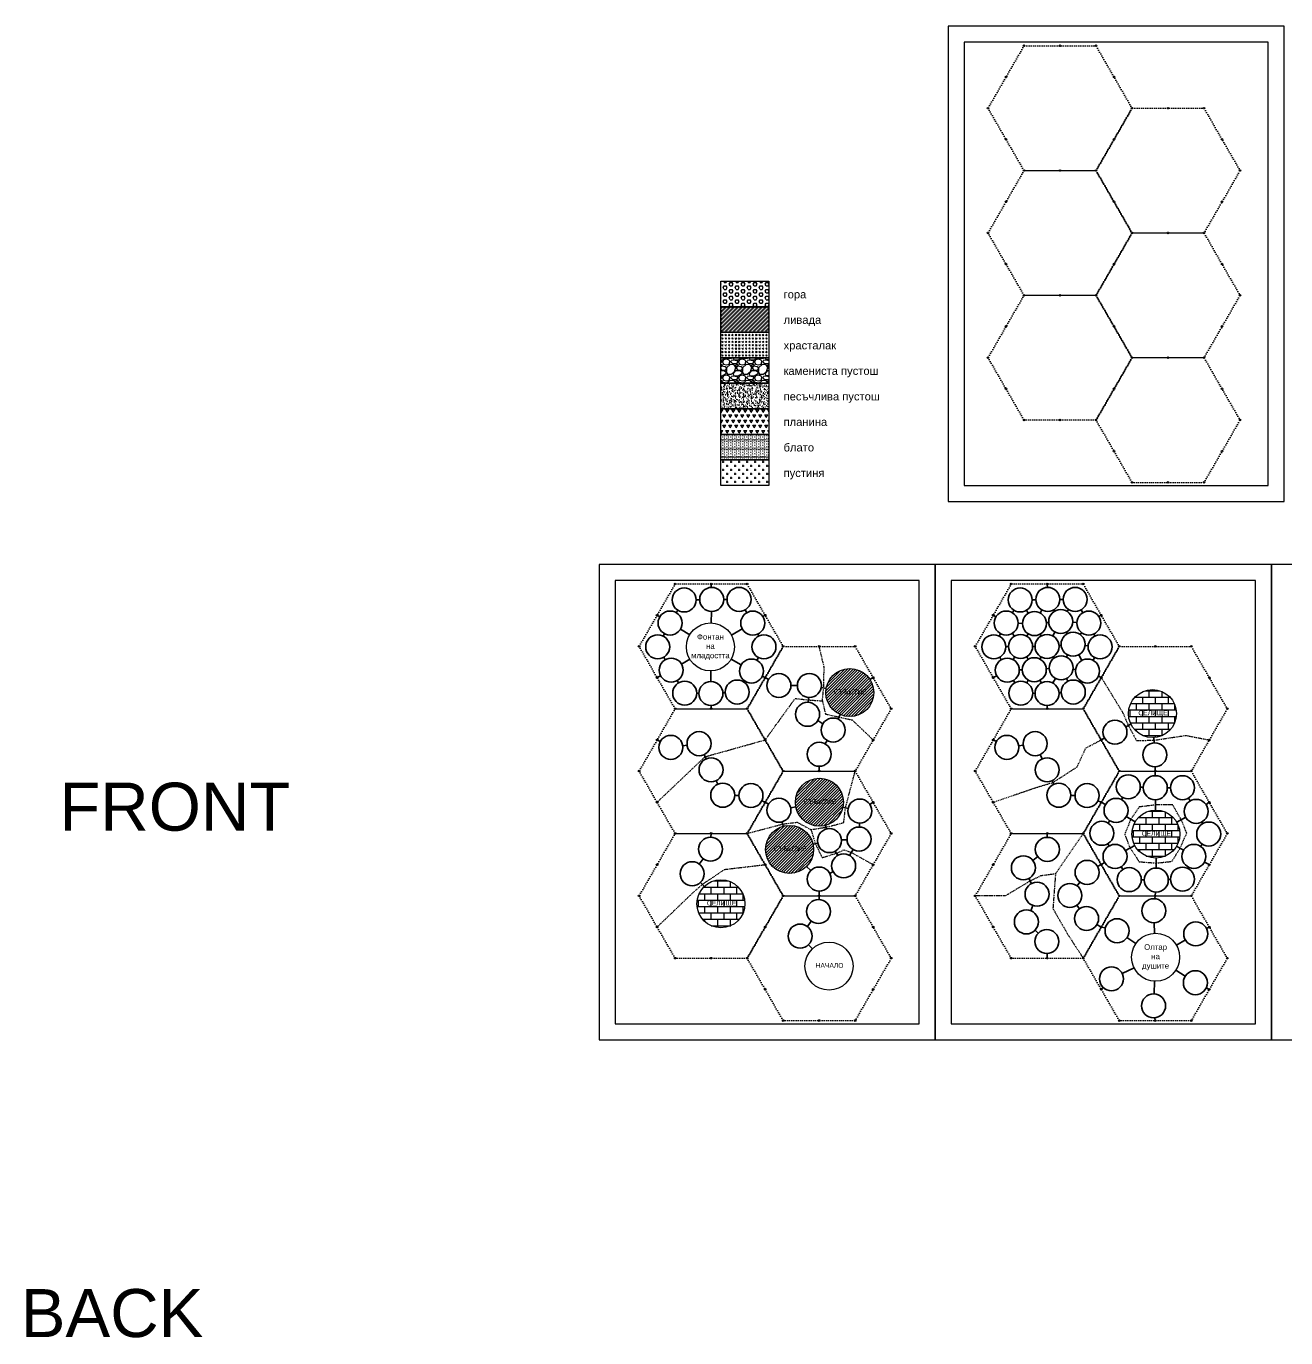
# Model space of a CAD drawing. Header units: feet. Extents: x 2991 to 5869, y -107 to 824.
# Drawn here: x 2991 to 3778, y 4 to 824 of the extents above; entities that cross this region are included whole.
import ezdxf
from ezdxf.enums import TextEntityAlignment as Align

# ---------------------------------------------------------------- set-up
doc = ezdxf.new("R2010")
doc.units = ezdxf.units.FT
doc.header["$MEASUREMENT"] = 0
doc.linetypes.add('DASHDOT', pattern=[1, 0.5, -0.25, 0, -0.25])
doc.linetypes.add('DOT', pattern=[0.25, 0, -0.25])
for name, color, linetype in [('border', 7, 'DASHDOT'), ('city', 8, 'Continuous'), ('hex', 7, 'DOT'), ('hex_circle', 7, 'Continuous'), ('legend', 7, 'Continuous'), ('quest_circle', 6, 'Continuous'), ('special_circle', 5, 'Continuous'), ('start', 1, 'Continuous'), ('блато', 44, 'Continuous'), ('гора', 104, 'Continuous'), ('камениста пустош', 8, 'Continuous'), ('ливада', 3, 'Continuous'), ('песъчлива пустош', 20, 'Continuous'), ('планина', 8, 'Continuous'), ('пустиня', 40, 'Continuous'), ('храсталак', 62, 'Continuous')]:
    doc.layers.add(name, color=color, linetype=linetype)
doc.layers.add('circle', color=7, linetype='Continuous', lineweight=35)
doc.layers.add('line', color=1, linetype='Continuous', lineweight=35)
doc.layers.add('not print', color=3, linetype='Continuous', plot=False)
doc.styles.get("Standard").update_dxf_attribs({"font": 'arial.ttf', "height": 3})

msp = doc.modelspace()

# ---------------------------------------------------------------- hatches: boundary and pattern name
at = {"layer": 'city'}
h = msp.add_hatch(dxfattribs=at)
h.set_pattern_fill('AR-B816', color=256, scale=0.5, style=0)
h.set_pattern_definition([(0, (2160.661, -31.6565), (0, 4), []), (90, (2160.661, -31.6565), (-4, 4), [4, -4])])
edge = h.paths.add_edge_path()
edge.add_arc((3694.7, 394.07), 15, 0, 360)
h = msp.add_hatch(dxfattribs=at)
h.set_pattern_fill('AR-B816', color=256, scale=0.5, style=0)
h.set_pattern_definition([(0, (2162.775, -106.922), (0, 4), []), (90, (2162.775, -106.922), (-4, 4), [4, -4])])
edge = h.paths.add_edge_path()
edge.add_arc((3696.82, 318.8), 15, 0, 360)
h = msp.add_hatch(dxfattribs=at)
h.set_pattern_fill('AR-B816', color=256, scale=0.5, style=0)
h.set_pattern_definition([(0, (1891.0373, -150.4647), (0, 4), []), (90, (1891.0373, -150.4647), (-4, 4), [4, -4])])
edge = h.paths.add_edge_path()
edge.add_arc((3425.08, 275.26), 15, 0, 360)
at = {"layer": 'special_circle'}
h = msp.add_hatch(dxfattribs=at)
h.set_pattern_fill('ANSI31', color=256, scale=10, style=0)
h.set_pattern_definition([(45, (2027.4549, -1.2159), (-0.8838835, 0.8838835), [])])
edge = h.paths.add_edge_path()
edge.add_arc((3505.57, 407.25), 15, 0, 360)
h = msp.add_hatch(dxfattribs=at)
h.set_pattern_fill('ANSI31', color=256, scale=10, style=0)
h.set_pattern_definition([(45, (2008.4677, -69.7427), (-0.8838835, 0.8838835), [])])
edge = h.paths.add_edge_path()
edge.add_arc((3486.58, 338.72), 15, 0, 360)
h = msp.add_hatch(dxfattribs=at)
h.set_pattern_fill('ANSI31', color=256, scale=10, style=0)
h.set_pattern_definition([(45, (1989.8322, -99.262), (-0.8838835, 0.8838835), [])])
edge = h.paths.add_edge_path()
edge.add_arc((3467.94, 309.2), 15, 0, 360)
at = {"layer": 'блато'}
h = msp.add_hatch(dxfattribs=at)
h.set_pattern_fill('SWAMP', color=256, style=0)
h.set_pattern_definition([(0, (48.3794, 903.8456), (0.5, 0.8660254), [0.125, -0.875]), (90, (48.4419, 903.84564), (-0.5, 0.8660254), [0.0625, -1.6695508]), (90, (48.45754, 903.84564), (-0.5, 0.8660254), [0.05, -1.6820508]), (90, (48.4263, 903.84564), (-0.5, 0.8660254), [0.05, -1.6820508]), (60, (48.4732, 903.8456), (-0.5, 0.8660254), [0.04, -0.96]), (120, (48.4107, 903.8456), (-1, 4e-10), [0.04, -0.96])])
h.paths.add_polyline_path([(3455.05, 568.59), (3425.06, 568.59), (3425.06, 552.64), (3455.05, 552.64)])
at = {"layer": 'гора'}
h = msp.add_hatch(dxfattribs=at)
h.set_pattern_fill('HEX', color=256, scale=10, style=0)
h.set_pattern_definition([(0, (48.3794, 903.8456), (0, 2.1650635), [1.25, -2.5]), (120, (48.3794, 903.8456), (-1.875, -1.0825318), [1.25, -2.5]), (60, (49.6294, 903.8456), (-1.875, 1.0825318), [1.25, -2.5])])
h.paths.add_polyline_path([(3455.05, 664.27), (3425.06, 664.27), (3425.06, 648.33), (3455.05, 648.33)])
at = {"layer": 'камениста пустош'}
h = msp.add_hatch(dxfattribs=at)
h.set_pattern_fill('GRAVEL', color=256, scale=10, style=0)
h.set_pattern_definition([(228.0128, (55.5794, 913.84564), (-79.99998232, -90.00001342), [1.34536, -133.19088]), (184.9697, (54.6794, 912.84564), (120.000010515, 9.99991307), [2.30868, -228.55925]), (132.5104, (52.3794, 912.64564), (99.99990718, -110.00008674), [1.62788, -161.16032]), (267.2737, (48.4794, 910.14564), (9.99996018, 200.00000295), [2.10238, -208.13558]), (292.8337, (48.3794, 908.04564), (-50.000099054, 119.99996412), [2.06155, -204.09373]), (357.2737, (49.1794, 906.14564), (-200.00000295, 9.99996018), [2.10238, -208.13558]), (37.6942, (51.2794, 906.04564), (-130.000073456, -99.99990405), [2.78029, -275.24849]), (72.2553, (53.4794, 907.74564), (70.000107627, 219.999962312), [2.62488, -259.86321]), (121.4296, (54.2794, 910.24564), (-80.00008234, 129.999950365), [2.1095, -208.84073]), (175.2364, (53.1794, 912.0456), (110.00000946, -9.99991533), [2.40832, -118.00763]), (222.3974, (50.7794, 912.24564), (-120.00007351, -109.99992082), [3.11448, -308.33375]), (138.8141, (58.3794, 910.0456), (-70.00002947, 59.99997313), [1.06301, -105.23844]), (171.4692, (57.5794, 910.74564), (129.99998285, -20.0000791), [2.02237, -200.21511]), (225, (55.5794, 911.0456), (-1e-15, -10.000003), [1.41421, -12.72792]), (203.1986, (54.8794, 912.2456), (49.9999973, 20.00001325), [0.76158, -75.39615]), (291.8014, (54.1794, 911.9456), (-9.9999991, 30.0000027), [1.07703, -52.77462]), (30.9638, (54.5794, 910.9456), (29.9999802, 20.0000248), [1.74929, -56.56023]), (161.5651, (56.0794, 911.8456), (20.0000043, -9.999984), [1.26491, -30.35787]), (16.3895, (48.3794, 911.94564), (100.00002198, 29.9999271), [1.772, -175.42845]), (70.3462, (50.0794, 912.44564), (-39.99995247, -110.00002136), [1.48661, -147.17408]), (293.1986, (56.0794, 913.8456), (-20.00001325, 49.9999973), [1.52315, -74.63458]), (343.6105, (56.6794, 912.44564), (-100.00002198, 29.9999271), [1.772, -175.42845]), (339.444, (48.3794, 905.7456), (-50.00001845, 19.99995996), [1.7088, -83.73124]), (294.7751, (49.9794, 905.14564), (-49.99992189, 110.00003422), [1.43178, -141.74643]), (66.8014, (56.1794, 903.8456), (20.00001325, 49.9999973), [1.52315, -74.63458]), (17.354, (56.7794, 905.24564), (-130.00002019, -39.99994502), [1.67631, -165.95424]), (69.444, (51.2794, 903.8456), (-19.99995996, -50.00001845), [0.8544, -84.58564]), (101.3099, (55.5794, 903.8456), (-9.9999763, 40.0000075), [0.5099, -50.48029]), (165.9638, (55.4794, 904.3456), (30.0000055, -9.9999806), [2.06155, -39.1695]), (186.009, (53.4794, 904.84564), (99.99999751, 9.999993175), [1.9105, -189.13923]), (303.6901, (54.5794, 910.0456), (-10.0000133, 19.9999956), [1.44222, -34.61329]), (353.1572, (55.3794, 908.84564), (169.999993655, -20.00007998), [2.51794, -249.27563]), (60.9454, (57.8794, 908.5456), (-40.00000027, -70.00000385), [1.02956, -101.92674]), (90, (58.379, 909.446), (-10, 10), [0.6, -9.4]), (120.2564, (53.2794, 905.14564), (39.99994887, -70.00002456), [1.38924, -137.5352]), (48.0128, (52.5794, 906.34564), (79.99998232, 90.00001342), [2.69072, -131.84552]), (0, (54.379, 908.346), (10, 10), [2.6, -7.4]), (325.3048, (56.9794, 908.34564), (-99.99994259, 70.0000861), [1.58114, -156.53274]), (254.0546, (58.2794, 907.4456), (-9.9999989, -40.00000127), [1.45602, -71.34508]), (207.646, (57.8794, 906.04564), (-189.99995807, -100.00007713), [2.37065, -234.69474]), (175.4261, (55.7794, 904.94564), (-130.000005583, 9.99994801), [2.50799, -248.29074])])
h.paths.add_polyline_path([(3455.05, 616.43), (3425.06, 616.43), (3425.06, 600.49), (3455.05, 600.49)])
at = {"layer": 'ливада'}
h = msp.add_hatch(dxfattribs=at)
h.set_pattern_fill('ZIGZAG', color=256, scale=10, style=0)
h.set_pattern_definition([(0, (48.3794, 903.8456), (1.25, 1.25), [1.25, -1.25]), (90, (49.6294, 903.8456), (-1.25, 1.25), [1.25, -1.25])])
h.paths.add_polyline_path([(3455.05, 648.33), (3425.06, 648.33), (3425.06, 632.38), (3455.05, 632.38)])
at = {"layer": 'песъчлива пустош'}
h = msp.add_hatch(dxfattribs=at)
h.set_pattern_fill('AR-CONC', color=256, scale=0.5, style=0)
h.set_pattern_definition([(50, (48.3794, 903.8456), (3.586301, -0.3137607), [0.375, -4.125]), (355, (48.3794, 903.8456), (-0.6937567, 3.7609607), [0.3, -3.3]), (100.4514, (48.6783, 903.8195), (2.892547, 3.4471977), [0.318701, -3.5057106]), (46.1842, (48.3794, 904.8456), (5.336205, -0.827595), [0.5625, -6.1875]), (96.6356, (48.824, 904.7767), (4.6733135, 4.870589), [0.4780514, -5.258565]), (351.1842, (48.3794, 904.8456), (4.67331, 4.870593), [0.45, -4.95]), (21, (48.8794, 904.5956), (2.9845353, -2.0130945), [0.375, -4.125]), (326, (48.8794, 904.5956), (1.2165767, 3.6257502), [0.3, -3.3]), (71.4514, (49.128, 904.428), (4.201113, 1.6126525), [0.318701, -3.5057106]), (37.5, (48.3794, 903.8456), (0.0607993, 1.66446927), [0, -3.26, 0, -3.35, 0, -3.3125]), (7.5, (48.3794, 903.8456), (1.3153477, 1.9720586), [0, -1.91, 0, -3.185, 0, -1.2625]), (327.5, (47.2644, 903.8456), (2.6691122, -0.11277436), [0, -1.25, 0, -3.9, 0, -5.175]), (317.5, (46.7644, 903.8456), (2.9159308, 0.5005249), [0, -1.625, 0, -2.59, 0, -3.675])])
h.paths.add_polyline_path([(3455.05, 600.49), (3425.06, 600.49), (3425.06, 584.54), (3455.05, 584.54)])
at = {"layer": 'планина'}
h = msp.add_hatch(dxfattribs=at)
h.set_pattern_fill('TRIANG', color=256, scale=10, style=0)
h.set_pattern_definition([(60, (48.3794, 903.8456), (-1.875, 3.2475953), [1.875, -1.875]), (120, (48.3794, 903.8456), (-3.75, 2e-09), [1.875, -1.875]), (0, (47.442, 905.4694), (1.875, 3.2475953), [1.875, -1.875])])
h.paths.add_polyline_path([(3455.05, 584.54), (3425.06, 584.54), (3425.06, 568.59), (3455.05, 568.59)])
at = {"layer": 'пустиня'}
h = msp.add_hatch(dxfattribs=at)
h.set_pattern_fill('CROSS', color=256, scale=10, style=0)
h.set_pattern_definition([(0, (48.3794, 903.8456), (2.5, 2.5), [1.25, -3.75]), (90, (49.0044, 903.2206), (-2.5, 2.5), [1.25, -3.75])])
h.paths.add_polyline_path([(3455.05, 552.64), (3425.06, 552.64), (3425.06, 536.7), (3455.05, 536.7)])
at = {"layer": 'храсталак'}
h = msp.add_hatch(dxfattribs=at)
h.set_pattern_fill('GOST_GLASS', color=256, scale=0.25, style=0)
h.set_pattern_definition([(45, (48.3794, 903.8456), (2.12132034, -2e-16), [1.25, -1.75]), (45, (48.9097, 903.8456), (2.12132034, -2e-16), [0.5, -2.5]), (45, (48.3794, 904.376), (2.12132034, -2e-16), [0.5, -2.5])])
h.paths.add_polyline_path([(3455.05, 632.38), (3425.06, 632.38), (3425.06, 616.43), (3455.05, 616.43)])

# ---------------------------------------------------------------- linework, layer by layer
for points in [[(3776.98, 823.6), (3566.98, 823.6), (3566.98, 526.6), (3776.98, 526.6)], [(3558.98, 487.29), (3348.98, 487.29), (3348.98, 190.29), (3558.98, 190.29)], [(3768.98, 487.29), (3558.98, 487.29), (3558.98, 190.29), (3768.98, 190.29)], [(3978.98, 487.29), (3768.98, 487.29), (3768.98, 190.29), (3978.98, 190.29)]]:
    msp.add_lwpolyline(points, close=True)
at = {"layer": 'border'}
for points in [[(3452.69, 377.65), (3471.39, 403.51), (3479.75, 402.65), (3488.45, 402.02), (3489.24, 410.1), (3489.56, 423.18), (3486.44, 436.11)], [(3662.69, 416.62), (3676.07, 394.78), (3679.62, 386.62), (3684.68, 377.28), (3695.64, 377.46), (3715.4, 380.44), (3730.19, 377.65)], [(3488.45, 402.02), (3490.36, 393.83), (3507.05, 390.11), (3520.19, 377.65)], [(3385.19, 338.68), (3415.12, 367.14), (3452.69, 377.65)], [(3595.19, 338.68), (3621.95, 347.89), (3632.51, 351.03), (3647.63, 360.8), (3653.02, 372.59), (3662.69, 377.65)], [(3441.44, 319.2), (3463.64, 325.07), (3472.67, 326.22), (3481.31, 321.61), (3490.66, 323.09), (3501.8, 325.95), (3502.87, 335.18), (3508.94, 358.17)], [(3712.66, 327.74), (3707.29, 337.09), (3696.6, 337.03), (3686.42, 335.73), (3681.14, 328.12), (3677.34, 318.5), (3680.76, 310.03), (3686.42, 301.51), (3696.99, 300.7), (3706.83, 301.73), (3711.93, 309.94), (3716.13, 319.41), (3712.66, 327.74)], [(3481.31, 321.61), (3484.06, 312.77), (3488.29, 304.1), (3497.29, 306.83), (3502.11, 309.02), (3506.53, 307.32), (3520.19, 299.71)], [(3651.44, 319.2), (3634.1, 293.95), (3632.48, 272.23), (3642.21, 255.38), (3651.44, 241.25)], [(3385.19, 260.74), (3407.52, 282.12), (3413.47, 287.35), (3427.18, 296.71), (3452.69, 299.71)], [(3634.1, 293.95), (3624.81, 292.66), (3618.3, 289.5), (3602.73, 280.15), (3583.94, 280.23)]]:
    msp.add_lwpolyline(points, dxfattribs=at)
at = {"layer": 'circle'}
for centre in [(3402.06, 465.08), (3419.28, 465.44), (3436.38, 465.44), (3612.06, 465.08), (3629.28, 465.44), (3646.38, 465.44), (3637.36, 451.61), (3393.28, 450.68), (3444.93, 450.66), (3603.28, 450.68), (3620.96, 450.33), (3654.93, 450.66), (3385.55, 435.82), (3451.96, 435.77), (3595.55, 435.82), (3612.3, 436.04), (3628.81, 436.04), (3645.09, 437.45), (3661.96, 435.77), (3393.98, 421.27), (3444.11, 420.69), (3603.98, 421.27), (3620.85, 421.53), (3637.6, 422.7), (3654.11, 420.69), (3461.29, 411.64), (3480.3, 411.66), (3402.41, 406.86), (3418.81, 406.64), (3435.21, 407.56), (3612.41, 406.86), (3628.81, 406.64), (3645.21, 407.56), (3479.2, 393.64), (3495.16, 383.83), (3671.26, 382.49), (3393.72, 372.99), (3411.38, 375.3), (3603.72, 372.99), (3621.38, 375.3), (3486.45, 368.64), (3696.15, 368.34), (3418.87, 358.99), (3628.87, 358.99), (3679.59, 348.37), (3696.48, 347.77), (3713.43, 347.78), (3426.16, 343.07), (3443.82, 342.88), (3636.16, 343.07), (3653.82, 342.88), (3461.29, 333.69), (3511.83, 333.22), (3671.91, 333.61), (3721.98, 333), (3492.85, 314.71), (3511.34, 315.7), (3663.05, 319.28), (3729.83, 318.84), (3418.55, 309.35), (3629, 309.27), (3671.29, 304.86), (3720.58, 304.88), (3501.72, 298.95), (3614.03, 297.75), (3407.05, 294.03), (3486.45, 290.7), (3653.83, 294.87), (3680.18, 290.34), (3697.1, 290.09), (3713.43, 290.64), (3622.56, 281.24), (3643.08, 280.44), (3486.05, 270.38), (3615.9, 263.92), (3653.52, 266.07), (3695.52, 270.93), (3474.55, 255.06), (3672.56, 258.4), (3721.72, 256.43), (3628.69, 251.67), (3669.05, 228.35), (3721.5, 225.94), (3695.39, 211.46)]:
    msp.add_circle(centre, 7.5, dxfattribs=at)
at = {"layer": 'city', "color": 7}
for centre in [(3694.7, 394.07), (3696.82, 318.8), (3425.08, 275.26)]:
    msp.add_circle(centre, 15, dxfattribs=at)
at = {"layer": 'hex', "ltscale": 5}
for points in [[(3614.44, 811.39), (3591.94, 772.42), (3614.44, 733.45), (3659.44, 733.45), (3681.94, 772.42), (3659.44, 811.39)], [(3681.94, 772.42), (3659.44, 733.45), (3681.94, 694.47), (3726.94, 694.47), (3749.44, 733.45), (3726.94, 772.42)], [(3614.44, 733.45), (3591.94, 694.47), (3614.44, 655.5), (3659.44, 655.5), (3681.94, 694.47), (3659.44, 733.45)], [(3681.94, 694.47), (3659.44, 655.5), (3681.94, 616.53), (3726.94, 616.53), (3749.44, 655.5), (3726.94, 694.47)], [(3614.44, 655.5), (3591.94, 616.53), (3614.44, 577.56), (3659.44, 577.56), (3681.94, 616.53), (3659.44, 655.5)], [(3681.94, 616.53), (3659.44, 577.56), (3681.94, 538.59), (3726.94, 538.59), (3749.44, 577.56), (3726.94, 616.53)], [(3396.44, 475.08), (3373.94, 436.11), (3396.44, 397.14), (3441.44, 397.14), (3463.94, 436.11), (3441.44, 475.08)], [(3606.44, 475.08), (3583.94, 436.11), (3606.44, 397.14), (3651.44, 397.14), (3673.94, 436.11), (3651.44, 475.08)], [(3463.94, 436.11), (3441.44, 397.14), (3463.94, 358.17), (3508.94, 358.17), (3531.44, 397.14), (3508.94, 436.11)], [(3673.94, 436.11), (3651.44, 397.14), (3673.94, 358.17), (3718.94, 358.17), (3741.44, 397.14), (3718.94, 436.11)], [(3396.44, 397.14), (3373.94, 358.17), (3396.44, 319.2), (3441.44, 319.2), (3463.94, 358.17), (3441.44, 397.14)], [(3606.44, 397.14), (3583.94, 358.17), (3606.44, 319.2), (3651.44, 319.2), (3673.94, 358.17), (3651.44, 397.14)], [(3463.94, 358.17), (3441.44, 319.2), (3463.94, 280.23), (3508.94, 280.23), (3531.44, 319.2), (3508.94, 358.17)], [(3673.94, 358.17), (3651.44, 319.2), (3673.94, 280.23), (3718.94, 280.23), (3741.44, 319.2), (3718.94, 358.17)], [(3396.44, 319.2), (3373.94, 280.23), (3396.44, 241.25), (3441.44, 241.25), (3463.94, 280.23), (3441.44, 319.2)], [(3606.44, 319.2), (3583.94, 280.23), (3606.44, 241.25), (3651.44, 241.25), (3673.94, 280.23), (3651.44, 319.2)], [(3463.94, 280.23), (3441.44, 241.25), (3463.94, 202.28), (3508.94, 202.28), (3531.44, 241.25), (3508.94, 280.23)], [(3673.94, 280.23), (3651.44, 241.25), (3673.94, 202.28), (3718.94, 202.28), (3741.44, 241.25), (3718.94, 280.23)]]:
    msp.add_lwpolyline(points, close=True, dxfattribs=at)
at = {"layer": 'hex_circle'}
for centre in [(3614.44, 811.39), (3636.94, 811.39), (3659.44, 811.39), (3603.19, 791.9), (3670.69, 791.9), (3591.94, 772.42), (3681.94, 772.42), (3704.44, 772.42), (3726.94, 772.42), (3603.19, 752.93), (3670.69, 752.93), (3738.19, 752.93), (3614.44, 733.45), (3636.94, 733.45), (3659.44, 733.45), (3749.44, 733.45), (3603.19, 713.96), (3670.69, 713.96), (3738.19, 713.96), (3591.94, 694.47), (3681.94, 694.47), (3704.44, 694.47), (3726.94, 694.47), (3603.19, 674.99), (3670.69, 674.99), (3738.19, 674.99), (3614.44, 655.5), (3636.94, 655.5), (3659.44, 655.5), (3749.44, 655.5), (3603.19, 636.02), (3670.69, 636.02), (3738.19, 636.02), (3591.94, 616.53), (3681.94, 616.53), (3704.44, 616.53), (3726.94, 616.53), (3603.19, 597.05), (3670.69, 597.05), (3738.19, 597.05), (3614.44, 577.56), (3636.94, 577.56), (3659.44, 577.56), (3659.44, 577.56), (3659.44, 577.56), (3749.44, 577.56), (3670.69, 558.08), (3738.19, 558.08), (3681.94, 538.59), (3681.94, 538.59), (3704.44, 538.59), (3726.94, 538.59), (3396.44, 475.08), (3418.94, 475.08), (3441.44, 475.08), (3606.44, 475.08), (3628.94, 475.08), (3651.44, 475.08), (3385.19, 455.6), (3452.69, 455.6), (3595.19, 455.6), (3662.69, 455.6), (3373.94, 436.11), (3463.94, 436.11), (3486.44, 436.11), (3508.94, 436.11), (3583.94, 436.11), (3673.94, 436.11), (3696.44, 436.11), (3718.94, 436.11), (3385.19, 416.62), (3452.69, 416.62), (3520.19, 416.62), (3595.19, 416.62), (3662.69, 416.62), (3730.19, 416.62), (3396.44, 397.14), (3418.94, 397.14), (3441.44, 397.14), (3531.44, 397.14), (3606.44, 397.14), (3628.94, 397.14), (3651.44, 397.14), (3741.44, 397.14), (3385.19, 377.65), (3452.69, 377.65), (3520.19, 377.65), (3595.19, 377.65), (3662.69, 377.65), (3730.19, 377.65), (3373.94, 358.17), (3463.94, 358.17), (3486.44, 358.17), (3508.94, 358.17), (3583.94, 358.17), (3673.94, 358.17), (3696.44, 358.17), (3718.94, 358.17), (3385.19, 338.68), (3452.69, 338.68), (3520.19, 338.68), (3595.19, 338.68), (3662.69, 338.68), (3730.19, 338.68), (3396.44, 319.2), (3418.94, 319.2), (3441.44, 319.2), (3531.44, 319.2), (3606.44, 319.2), (3628.94, 319.2), (3651.44, 319.2), (3741.44, 319.2), (3385.19, 299.71), (3452.69, 299.71), (3520.19, 299.71), (3595.19, 299.71), (3662.69, 299.71), (3730.19, 299.71), (3373.94, 280.23), (3463.94, 280.23), (3486.44, 280.23), (3508.94, 280.23), (3583.94, 280.23), (3673.94, 280.23), (3696.44, 280.23), (3718.94, 280.23), (3385.19, 260.74), (3452.69, 260.74), (3520.19, 260.74), (3595.19, 260.74), (3662.69, 260.74), (3730.19, 260.74), (3396.44, 241.25), (3418.94, 241.25), (3441.44, 241.25), (3441.44, 241.25), (3441.44, 241.25), (3531.44, 241.25), (3606.44, 241.25), (3628.94, 241.25), (3651.44, 241.25), (3651.44, 241.25), (3651.44, 241.25), (3741.44, 241.25), (3452.69, 221.77), (3520.19, 221.77), (3662.69, 221.77), (3730.19, 221.77), (3463.94, 202.28), (3463.94, 202.28), (3486.44, 202.28), (3508.94, 202.28), (3673.94, 202.28), (3673.94, 202.28), (3696.44, 202.28), (3718.94, 202.28)]:
    msp.add_circle(centre, 0.5, dxfattribs=at)
at = {"layer": 'legend'}
for points in [[(3425.06, 664.27), (3455.05, 664.27), (3455.05, 648.33), (3425.06, 648.33)], [(3425.06, 648.33), (3455.05, 648.33), (3455.05, 632.38), (3425.06, 632.38)], [(3425.06, 632.38), (3455.05, 632.38), (3455.05, 616.43), (3425.06, 616.43)], [(3425.06, 616.43), (3455.05, 616.43), (3455.05, 600.49), (3425.06, 600.49)], [(3425.06, 600.49), (3455.05, 600.49), (3455.05, 584.54), (3425.06, 584.54)], [(3425.06, 584.54), (3455.05, 584.54), (3455.05, 568.59), (3425.06, 568.59)], [(3425.06, 568.59), (3455.05, 568.59), (3455.05, 552.64), (3425.06, 552.64)], [(3425.06, 552.64), (3455.05, 552.64), (3455.05, 536.7), (3425.06, 536.7)]]:
    msp.add_lwpolyline(points, close=True, dxfattribs=at)
at = {"layer": 'line'}
for p, q in [((3418.94, 475.08), (3419.02, 472.93)), ((3628.94, 475.08), (3629.02, 472.93)), ((3411.78, 465.28), (3409.56, 465.24)), ((3428.88, 465.44), (3426.78, 465.44)), ((3441.18, 457.15), (3440.14, 458.94)), ((3621.78, 465.28), (3619.56, 465.24)), ((3633.58, 458.09), (3633.07, 458.96)), ((3638.88, 465.44), (3636.78, 465.44)), ((3642.29, 459.15), (3641.46, 457.9)), ((3651.18, 457.15), (3650.14, 458.94)), ((3386.87, 454.58), (3385.19, 455.6)), ((3398.16, 458.68), (3397.18, 457.09)), ((3419.08, 457.94), (3418.89, 450.73)), ((3451.26, 454.68), (3452.69, 455.6)), ((3596.87, 454.58), (3595.19, 455.6)), ((3608.16, 458.68), (3607.18, 457.09)), ((3615.94, 458.66), (3617.09, 456.75)), ((3624.58, 456.9), (3625.66, 458.87)), ((3629.89, 451.03), (3628.44, 450.91)), ((3644.85, 451.21), (3647.44, 451.07)), ((3661.26, 454.68), (3662.69, 455.6)), ((3389.82, 444.03), (3389, 442.47)), ((3405.6, 443.38), (3399.73, 446.86)), ((3438.4, 446.97), (3431.56, 443.11)), ((3448.76, 442.56), (3448.14, 443.88)), ((3599.82, 444.03), (3599, 442.47)), ((3607.21, 444.3), (3608.36, 442.43)), ((3610.77, 450.53), (3613.47, 450.48)), ((3617.07, 443.92), (3616.19, 442.46)), ((3624.58, 443.75), (3625.2, 442.62)), ((3632.42, 442.62), (3633.75, 445.04)), ((3641.5, 444.03), (3640.96, 445.03)), ((3650.45, 444.64), (3649.58, 443.46)), ((3658.76, 442.56), (3658.14, 443.88)), ((3604.8, 435.94), (3603.04, 435.92)), ((3621.31, 436.04), (3619.8, 436.04)), ((3637.62, 436.8), (3636.28, 436.69)), ((3654.5, 436.51), (3652.56, 436.71)), ((3389.31, 429.33), (3390.22, 427.76)), ((3405.58, 428.11), (3400.44, 425.08)), ((3431.43, 428.14), (3437.65, 424.48)), ((3447.57, 427.34), (3448.5, 429.12)), ((3599.31, 429.33), (3600.22, 427.76)), ((3608.62, 429.51), (3607.66, 427.81)), ((3616.1, 429.58), (3617.04, 427.99)), ((3624.45, 428.1), (3625.2, 429.47)), ((3632.94, 429.78), (3633.47, 428.96)), ((3641, 429.38), (3641.7, 430.76)), ((3648.65, 430.84), (3650.56, 427.29)), ((3657.57, 427.34), (3658.5, 429.12)), ((3418.73, 414.14), (3418.66, 420.73)), ((3611.48, 421.38), (3613.35, 421.41)), ((3628.33, 422.05), (3630.12, 422.17)), ((3645.04, 421.79), (3646.67, 421.59)), ((3387.35, 417.76), (3385.19, 416.62)), ((3397.77, 414.8), (3398.62, 413.33)), ((3439.42, 413.77), (3439.9, 414.48)), ((3450.89, 417.48), (3452.69, 416.62)), ((3452.69, 416.62), (3454.81, 415.4)), ((3468.79, 411.65), (3472.8, 411.65)), ((3487.68, 410.37), (3490.79, 409.83)), ((3518.19, 415.34), (3520.19, 416.62)), ((3597.35, 417.76), (3595.19, 416.62)), ((3607.77, 414.8), (3608.62, 413.33)), ((3616.15, 413.36), (3617.11, 415.02)), ((3624.38, 414.91), (3625.27, 413.25)), ((3634, 416.12), (3632.41, 413.22)), ((3641.84, 414.26), (3640.97, 416)), ((3649.42, 413.77), (3649.9, 414.48)), ((3660.89, 417.48), (3662.69, 416.62)), ((3409.91, 406.76), (3411.31, 406.74)), ((3426.3, 407.06), (3427.72, 407.14)), ((3479.65, 401.12), (3479.84, 404.17)), ((3619.91, 406.76), (3621.31, 406.74)), ((3636.3, 407.06), (3637.72, 407.14)), ((3418.92, 399.14), (3418.94, 397.14)), ((3499.48, 393.54), (3498.21, 390.69)), ((3628.92, 399.14), (3628.94, 397.14)), ((3488.77, 387.76), (3485.59, 389.71)), ((3681.25, 387.43), (3677.99, 385.81)), ((3385.19, 377.65), (3387.14, 376.59)), ((3491.43, 377.33), (3490.18, 375.15)), ((3595.19, 377.65), (3597.14, 376.59)), ((3664.73, 378.8), (3662.69, 377.65)), ((3695.73, 375.83), (3695.55, 379.09)), ((3401.16, 373.96), (3403.94, 374.33)), ((3611.16, 373.96), (3613.94, 374.33)), ((3414.51, 368.48), (3415.74, 365.81)), ((3486.44, 361.14), (3486.44, 358.17)), ((3624.51, 368.48), (3625.74, 365.81)), ((3696.44, 358.17), (3696.37, 360.84)), ((3696.45, 355.27), (3696.44, 358.17)), ((3421.99, 352.17), (3423.04, 349.89)), ((3631.99, 352.17), (3633.04, 349.89)), ((3687.09, 348.1), (3688.98, 348.03)), ((3703.98, 347.77), (3705.93, 347.77)), ((3433.66, 342.99), (3436.32, 342.96)), ((3450.6, 339.67), (3452.69, 338.68)), ((3452.69, 338.68), (3454.81, 337.46)), ((3518.11, 337.32), (3520.19, 338.68)), ((3643.66, 342.99), (3646.32, 342.96)), ((3660.6, 339.67), (3662.69, 338.68)), ((3662.69, 338.68), (3665.34, 337.22)), ((3675.37, 340.26), (3676.13, 341.72)), ((3696.57, 340.27), (3696.64, 333.8)), ((3717.18, 341.29), (3718.22, 339.49)), ((3728.15, 337.27), (3730.19, 338.68)), ((3468.65, 335.16), (3471.87, 335.8)), ((3501.23, 335.53), (3504.5, 334.82)), ((3683.92, 326.46), (3678.36, 329.77)), ((3709.88, 326.17), (3715.45, 329.32)), ((3464.01, 323.68), (3463.26, 326.46)), ((3490.95, 321.97), (3490.37, 324.21)), ((3511.62, 325.73), (3511.55, 323.2)), ((3666.99, 325.66), (3667.96, 327.23)), ((3725.61, 326.44), (3726.19, 325.4)), ((3418.85, 316.85), (3418.94, 319.2)), ((3482.59, 312.44), (3485.53, 313.09)), ((3503.85, 315.3), (3500.34, 315.11)), ((3628.94, 319.2), (3628.96, 316.77)), ((3667.57, 311.37), (3666.77, 312.77)), ((3677.87, 308.45), (3683.65, 311.61)), ((3725.69, 312.59), (3724.72, 311.13)), ((3411.55, 300.03), (3414.04, 303.35)), ((3496.53, 308.18), (3498.04, 305.48)), ((3507.6, 309.19), (3505.46, 305.45)), ((3623.05, 304.69), (3619.98, 302.33)), ((3696.96, 303.8), (3697.03, 297.59)), ((3714.11, 308.67), (3709.76, 311.22)), ((3481.14, 296), (3478.55, 298.6)), ((3495.12, 295.39), (3493.05, 294.26)), ((3660.41, 298.46), (3662.69, 299.71)), ((3664.85, 301), (3662.69, 299.71)), ((3676.27, 296.73), (3675.21, 298.46)), ((3717.21, 298.17), (3716.79, 297.34)), ((3727.18, 301.33), (3730.19, 299.71)), ((3412.24, 288.62), (3414.69, 286.08)), ((3617.47, 291.09), (3619.12, 287.9)), ((3647.56, 286.45), (3649.35, 288.85)), ((3689.6, 290.2), (3687.68, 290.23)), ((3705.93, 290.39), (3704.59, 290.34)), ((3486.35, 277.88), (3486.44, 280.23)), ((3486.44, 283.2), (3486.44, 280.23)), ((3696.26, 278.4), (3696.44, 280.23)), ((3696.6, 282.61), (3696.44, 280.23)), ((3619.87, 274.24), (3618.59, 270.92)), ((3649.11, 272.14), (3647.49, 274.37)), ((3479.05, 261.06), (3481.54, 264.38)), ((3662.69, 260.74), (3660.01, 262.3)), ((3696.06, 256.83), (3695.81, 263.44)), ((3621.31, 258.73), (3623.27, 256.86)), ((3665.27, 260.13), (3662.69, 260.74)), ((3678.74, 254.15), (3684.28, 250.34)), ((3728.41, 259.83), (3730.19, 260.74)), ((3479.74, 249.65), (3482.19, 247.1)), ((3715.24, 252.66), (3709.61, 249.38)), ((3628.87, 244.17), (3628.94, 241.25)), ((3683.16, 235.25), (3675.79, 231.65)), ((3709.27, 233.76), (3715.19, 229.98)), ((3663.84, 222.96), (3662.69, 221.77)), ((3695.7, 218.95), (3696.02, 226.86)), ((3728.27, 222.69), (3730.19, 221.77)), ((3696.24, 204.01), (3696.44, 202.28))]:
    msp.add_line(p, q, dxfattribs=at)
at = {"layer": 'not print'}
for points in [[(3766.98, 813.6), (3576.98, 813.6), (3576.98, 536.6), (3766.98, 536.6)], [(3548.98, 477.29), (3358.98, 477.29), (3358.98, 200.29), (3548.98, 200.29)], [(3758.98, 477.29), (3568.98, 477.29), (3568.98, 200.29), (3758.98, 200.29)]]:
    msp.add_lwpolyline(points, close=True, dxfattribs=at)
at = {"layer": 'quest_circle'}
for centre in [(3418.5, 435.73), (3696.64, 241.85)]:
    msp.add_circle(centre, 15, dxfattribs=at)
at = {"layer": 'special_circle'}
for centre in [(3505.57, 407.25), (3486.58, 338.72), (3467.94, 309.2)]:
    msp.add_circle(centre, 15, dxfattribs=at)
at = {"layer": 'start'}
msp.add_circle((3492.58, 236.29), 15, dxfattribs=at)

# ---------------------------------------------------------------- texts
for s, p in [('FRONT', (3011.67, 320.93)), ('BACK', (2987.55, 4.49))]:
    msp.add_text(s, height=30).set_placement(p)
at = {"layer": 'city', "color": 7}
for p in [(3695.04, 394.51), (3697.16, 319.24), (3425.42, 275.7)]:
    msp.add_text('СЕЛИЩЕ', height=3, dxfattribs=at).set_placement(p, align=Align.MIDDLE_CENTER)
at = {"layer": 'legend'}
for s, p in [('гора', (3464.21, 653.58)), ('ливада', (3464.21, 637.63)), ('храсталак', (3464.21, 621.68)), ('камениста пустош', (3464.21, 605.74)), ('песъчлива пустош', (3464.21, 589.79)), ('планина', (3464.21, 573.84)), ('блато', (3464.21, 557.89)), ('пустиня', (3464.21, 541.95))]:
    msp.add_text(s, height=5, dxfattribs=at).set_placement(p)
at = {"layer": 'quest_circle', "char_height": 3.5, "width": 18.4341, "attachment_point": 5}
for s, insert in [('Фонтан на младостта', (3418.5, 435.73)), ('Олтар на душите', (3696.64, 241.85))]:
    msp.add_mtext(s, dxfattribs=dict(at, insert=insert))
at = {"layer": 'special_circle', "color": 7}
for p in [(3505.91, 407.69), (3486.92, 339.17), (3468.28, 309.65)]:
    msp.add_text('СЪБИТИЕ', height=3, dxfattribs=at).set_placement(p, align=Align.MIDDLE_CENTER)
at = {"layer": 'start'}
msp.add_text('НАЧАЛО', height=3, dxfattribs=at).set_placement((3492.92, 236.73), align=Align.MIDDLE_CENTER)

doc.saveas('drawing.dxf')
